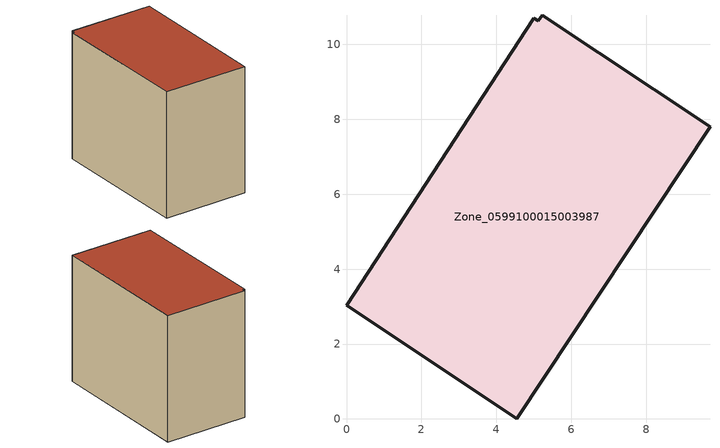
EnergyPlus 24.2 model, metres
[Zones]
Zone_0599100015003987
 floor ground (C_G): 5.12,10.63 5.22,10.79 9.71,7.81 4.54,0 0,3.04 5.01,10.7 z0.7
 wall outside (C_F): 0,3.04 4.54,0 9.71,7.81 5.22,10.79 5.12,10.63 5.01,10.7 0,3.04 z0.7:8.81
 roof outside (C_R): 5.22,10.79 5.12,10.63 5.01,10.7 0,3.04 4.54,0 9.71,7.81 z8.81
[BUILDING]
Pand.0599100015003987: North Axis=0; Terrain=City; Loads Convergence Tolerance Value=0.04; Temperature Convergence Tolerance Value=0.4; Solar Distribution=FullExterior; Maximum Number of Warmup Days=25; Minimum Number of Warmup Days=1
[Site:Location]
Rotterdam.The.Hague.AP_ZH_NLD Design_Conditions: Latitude=51.96; Longitude=4.45; Time Zone=1; Elevation=-4.5
[SITE:GROUNDTEMPERATURE:BUILDINGSURFACE]
18, 18, 18, 18, 18, 18, 18, 18, 18, 18, 18, 18
[MATERIAL] Thermal Absorptance=0.9; Solar Absorptance=0.7; Visible Absorptance=0.7
Name | Roughness | Thickness | Conductivity | Density | Specific Heat
G.TI.1975-1991 | MediumSmooth | 0.15 | 0.288461 | 540 | 1210
F.TI.1975-1991 | Rough | 0.3 | 0.230769 | 1920 | 840
R.TI.1975-1991 | MediumRough | 0.2 | 0.153846 | 1500 | 1000
[CONSTRUCTION]
C_G: G.TI.1975-1991
C_F: F.TI.1975-1991
C_R: R.TI.1975-1991
[ZONE]
Zone_0599100015003987: Type=1; Multiplier=1; Ceiling Height=Autocalculate; Volume=Autocalculate; Floor Area=autocalculate; Part of Total Floor Area=Yes
[ZONEINFILTRATION:DESIGNFLOWRATE]
Infil_Zone_0599100015003987: Zone or ZoneList or Space or SpaceList=Zone_0599100015003987; Schedule=AlwaysOn; Design Flow Rate Calculation Method=Flow/Area; Flow Rate per Floor Area=0.003; Constant Term Coefficient=1; Temperature Term Coefficient=0; Velocity Term Coefficient=0; Velocity Squared Term Coefficient=0
[HVACTEMPLATE:ZONE:IDEALLOADSAIRSYSTEM]
Zone_0599100015003987: Maximum Heating Supply Air Temperature=50; Minimum Cooling Supply Air Temperature=13; Maximum Heating Supply Air Humidity Ratio=0.0156; Minimum Cooling Supply Air Humidity Ratio=0.0077; Heating Limit=NoLimit; Cooling Limit=NoLimit; Dehumidification Control Type=ConstantSensibleHeatRatio; Cooling Sensible Heat Ratio=0.7; Dehumidification Setpoint=60; Humidification Control Type=None; Humidification Setpoint=30; Outdoor Air Method=None; Outdoor Air Flow Rate per Person=0.00944; Outdoor Air Flow Rate per Zone Floor Area=0; Outdoor Air Flow Rate per Zone=0; Demand Controlled Ventilation Type=None; Outdoor Air Economizer Type=NoEconomizer; Heat Recovery Type=None; Sensible Heat Recovery Effectiveness=0.7; Latent Heat Recovery Effectiveness=0.65
[ZONECONTROL:THERMOSTAT]
ThermostatControl_Zone_0599100015003987: Zone or ZoneList=Zone_0599100015003987; Control Type Schedule=DualSetpointControlType; Control 1=Thermostat_Zone_0599100015003987; Temperature Difference Between Cutout And Setpoint=0
[THERMOSTATSETPOINT:DUALSETPOINT]
Thermostat_Zone_0599100015003987: Heating Setpoint Temperature Schedule=HeatingSetpoint_Zone_0599100015003987; Cooling Setpoint Temperature Schedule=CoolingSetpoint_Zone_0599100015003987
[SCHEDULE:COMPACT]
HeatingSetpoint_Zone_0599100015003987: Through: 12/31, For: AllDays, Until: 24:00, 21
CoolingSetpoint_Zone_0599100015003987: Through: 12/31, For: AllDays, Until: 24:00, 24
DualSetpointControlType: Through: 12/31, For: AllDays, Until: 24:00, 4
AlwaysOn: Through: 12/31, For: AllDays, Until: 24:00, 1
